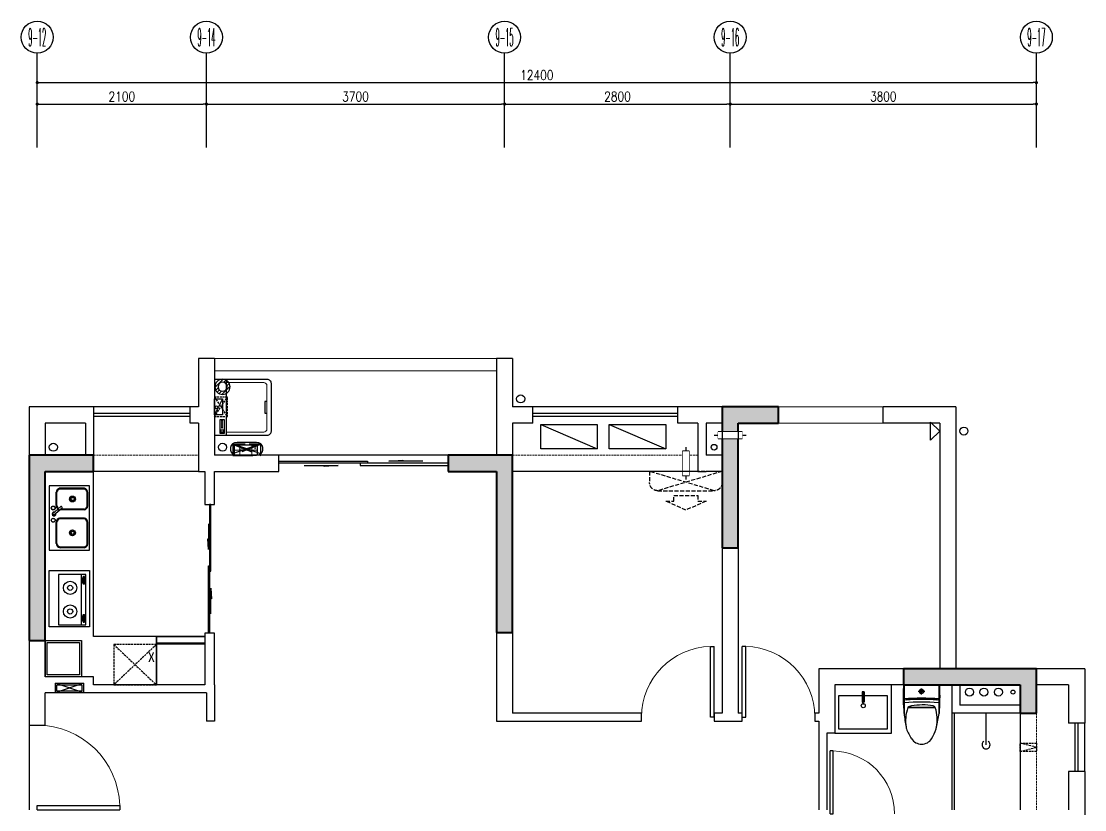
# Model space of a CAD drawing. Header units: inches. Extents: x -2597087 to 134135, y -662679 to 20000.
# Drawn here: x -84119 to -70921, y -13277 to -3490 of the extents above; entities that cross this region are included whole.
import ezdxf
from ezdxf.enums import TextEntityAlignment as Align

# ---------------------------------------------------------------- set-up
doc = ezdxf.new("R2010")
doc.units = ezdxf.units.IN
doc.header["$LTSCALE"] = 100
doc.header["$MEASUREMENT"] = 0
doc.linetypes.add('__DASH', pattern=[0.35, 0.25, -0.1])
doc.linetypes.add('DASH', pattern=[0.35, 0.25, -0.1])
doc.layers.get('0').update_dxf_attribs({"linetype": 'CONTINUOUS'})
doc.layers.get('Defpoints').update_dxf_attribs({"linetype": 'CONTINUOUS'})
for name, color, linetype in [('AIR', 252, 'DASH'), ('AXIS', 3, 'CONTINUOUS'), ('EQUIP-动力', 3, 'CONTINUOUS'), ('EQUIP_地漏', 7, 'CONTINUOUS'), ('LVTRY', 153, 'CONTINUOUS'), ('PUB_HATCH', 8, 'CONTINUOUS'), ('P平-FURN3', 251, 'CONTINUOUS'), ('VPIPE-凝结', 99, 'DASH'), ('VPIPE-压力雨', 201, 'DASH'), ('VPIPE-废水', 91, 'DASH'), ('VPIPE-污水', 49, 'DASH'), ('VPIPE-通气', 119, 'DASH'), ('WALL', 7, 'CONTINUOUS'), ('WINDOW', 4, 'CONTINUOUS'), ('家具', 1, 'DASH'), ('水反提条件', 20, 'CONTINUOUS'), ('电箱', 143, 'CONTINUOUS'), ('空调', 8, 'CONTINUOUS')]:
    doc.layers.add(name, color=color, linetype=linetype)
for name, color, linetype, lineweight in [('AXIS_TEXT', 7, 'CONTINUOUS', 0), ('BALCONY', 3, 'CONTINUOUS', 0), ('COLUMN', 30, 'CONTINUOUS', 40), ('SEE', 51, 'CONTINUOUS', 0), ('SHUI', 7, 'CONTINUOUS', 25), ('STAIR', 2, 'CONTINUOUS', 0)]:
    doc.layers.add(name, color=color, linetype=linetype, lineweight=lineweight)
doc.styles.add('_HZTXT', font='', dxfattribs={"width": 0.8})
doc.styles.add('_TCH_AXIS', font='COMPLEX', dxfattribs={"bigfont": 'GBCBIG'})
doc.styles.add('COMPLEX', font='COMPLEX')
doc.styles.get("Standard").update_dxf_attribs({"font": 'txt.shx', "width": 0.8, "bigfont": 'GBCBIG.shx'})
doc.styles.add('STYLE1', font='stylu.ttf')
doc.styles.get('_HZTXT').set_extended_font_data('SimSun')
doc.dimstyles.new('50', dxfattribs={"dimscale": 50, "dimtxt": 2.4, "dimasz": 0.8, "dimexe": 1.25, "dimexo": 0.6, "dimgap": 0.65, "dimtad": 1, "dimdec": 0, "dimdsep": 46, "dimtxsty": 'Standard', "dimblk1": 'DOT', "dimblk2": 'DOT', "dimsah": 1, "dimcen": 2.5, "dimclrd": 3, "dimclre": 3, "dimclrt": 3, "dimadec": 0, "dimazin": 0, "dimtfac": 1, "dimtdec": 0, "dimtix": 1, "dimtmove": 2, "dimatfit": 0, "dimldrblk": 'DOT', "dimfxl": 5, "dimfxlon": 1, "dimarcsym": 0})

# ---------------------------------------------------------------- blocks, each defined once
blk = doc.blocks.new('_Dot')
at = {"color": 0, "linetype": 'ByBlock', "lineweight": -2}
blk.add_line((-0.5, 0), (-1, 0), dxfattribs=at)
at = {"color": 0, "linetype": 'ByBlock', "const_width": 0.5}
blk.add_lwpolyline([(-0.25, 0, 1), (0.25, 0, 1)], format="xyb", close=True, dxfattribs=at)
blk = doc.blocks.new('*D395')
at = {"layer": 'AXIS', "color": 3, "lineweight": -2, "transparency": 16777216}
for p, q in [((-83921, -4502), (-83921, -4189)), ((-71521, -4502), (-71521, -4189)), ((-83881, -4252), (-71561, -4252))]:
    blk.add_line(p, q, dxfattribs=at)
at = {"layer": 'Defpoints', "color": 0, "transparency": 16777216}
for p in [(-71521, -4252), (-83921, -5057), (-71521, -5057)]:
    blk.add_point(p, dxfattribs=at)
at = {"layer": 'AXIS', "color": 3, "lineweight": -2, "transparency": 16777216, "xscale": 40, "yscale": 40, "zscale": 40, "rotation": 180}
blk.add_blockref('_Dot', (-83921, -4252), dxfattribs=at)
at = {"layer": 'AXIS', "color": 3, "lineweight": -2, "transparency": 16777216, "xscale": 40, "yscale": 40, "zscale": 40}
blk.add_blockref('_Dot', (-71521, -4252), dxfattribs=at)
at = {"layer": 'AXIS', "color": 3, "transparency": 16777216, "insert": (-77721, -4159), "char_height": 120, "attachment_point": 5}
blk.add_mtext('12400', dxfattribs=at)
blk = doc.blocks.new('*D396')
at = {"layer": 'AXIS', "color": 3, "lineweight": -2, "transparency": 16777216}
for p, q in [((-83921, -4768), (-83921, -4455)), ((-81821, -4768), (-81821, -4455)), ((-83881, -4518), (-81861, -4518))]:
    blk.add_line(p, q, dxfattribs=at)
at = {"layer": 'Defpoints', "color": 0, "transparency": 16777216}
for p in [(-81821, -4518), (-83921, -5057), (-81821, -5057)]:
    blk.add_point(p, dxfattribs=at)
at = {"layer": 'AXIS', "color": 3, "lineweight": -2, "transparency": 16777216, "xscale": 40, "yscale": 40, "zscale": 40, "rotation": 180}
blk.add_blockref('_Dot', (-83921, -4518), dxfattribs=at)
at = {"layer": 'AXIS', "color": 3, "lineweight": -2, "transparency": 16777216, "xscale": 40, "yscale": 40, "zscale": 40}
blk.add_blockref('_Dot', (-81821, -4518), dxfattribs=at)
at = {"layer": 'AXIS', "color": 3, "transparency": 16777216, "insert": (-82871, -4425), "char_height": 120, "attachment_point": 5}
blk.add_mtext('2100', dxfattribs=at)
blk = doc.blocks.new('*D397')
at = {"layer": 'AXIS', "color": 3, "lineweight": -2, "transparency": 16777216}
for p, q in [((-81821, -4768), (-81821, -4455)), ((-78121, -4768), (-78121, -4455)), ((-81781, -4518), (-78161, -4518))]:
    blk.add_line(p, q, dxfattribs=at)
at = {"layer": 'Defpoints', "color": 0, "transparency": 16777216}
for p in [(-78121, -4518), (-81821, -5057), (-78121, -5057)]:
    blk.add_point(p, dxfattribs=at)
at = {"layer": 'AXIS', "color": 3, "lineweight": -2, "transparency": 16777216, "xscale": 40, "yscale": 40, "zscale": 40, "rotation": 180}
blk.add_blockref('_Dot', (-81821, -4518), dxfattribs=at)
at = {"layer": 'AXIS', "color": 3, "lineweight": -2, "transparency": 16777216, "xscale": 40, "yscale": 40, "zscale": 40}
blk.add_blockref('_Dot', (-78121, -4518), dxfattribs=at)
at = {"layer": 'AXIS', "color": 3, "transparency": 16777216, "insert": (-79971, -4425), "char_height": 120, "attachment_point": 5}
blk.add_mtext('3700', dxfattribs=at)
blk = doc.blocks.new('*D398')
at = {"layer": 'AXIS', "color": 3, "lineweight": -2, "transparency": 16777216}
for p, q in [((-78121, -4768), (-78121, -4455)), ((-75321, -4768), (-75321, -4455)), ((-78081, -4518), (-75361, -4518))]:
    blk.add_line(p, q, dxfattribs=at)
at = {"layer": 'Defpoints', "color": 0, "transparency": 16777216}
for p in [(-75321, -4518), (-78121, -5057), (-75321, -5057)]:
    blk.add_point(p, dxfattribs=at)
at = {"layer": 'AXIS', "color": 3, "lineweight": -2, "transparency": 16777216, "xscale": 40, "yscale": 40, "zscale": 40, "rotation": 180}
blk.add_blockref('_Dot', (-78121, -4518), dxfattribs=at)
at = {"layer": 'AXIS', "color": 3, "lineweight": -2, "transparency": 16777216, "xscale": 40, "yscale": 40, "zscale": 40}
blk.add_blockref('_Dot', (-75321, -4518), dxfattribs=at)
at = {"layer": 'AXIS', "color": 3, "transparency": 16777216, "insert": (-76721, -4425), "char_height": 120, "attachment_point": 5}
blk.add_mtext('2800', dxfattribs=at)
blk = doc.blocks.new('*D399')
at = {"layer": 'AXIS', "color": 3, "lineweight": -2, "transparency": 16777216}
for p, q in [((-75321, -4768), (-75321, -4455)), ((-71521, -4768), (-71521, -4455)), ((-75281, -4518), (-71561, -4518))]:
    blk.add_line(p, q, dxfattribs=at)
at = {"layer": 'Defpoints', "color": 0, "transparency": 16777216}
for p in [(-71521, -4518), (-75321, -5057), (-71521, -5057)]:
    blk.add_point(p, dxfattribs=at)
at = {"layer": 'AXIS', "color": 3, "lineweight": -2, "transparency": 16777216, "xscale": 40, "yscale": 40, "zscale": 40, "rotation": 180}
blk.add_blockref('_Dot', (-75321, -4518), dxfattribs=at)
at = {"layer": 'AXIS', "color": 3, "lineweight": -2, "transparency": 16777216, "xscale": 40, "yscale": 40, "zscale": 40}
blk.add_blockref('_Dot', (-71521, -4518), dxfattribs=at)
at = {"layer": 'AXIS', "color": 3, "transparency": 16777216, "insert": (-73421, -4425), "char_height": 120, "attachment_point": 5}
blk.add_mtext('3800', dxfattribs=at)
blk = doc.blocks.new('cvbc')
at = {"layer": 'LVTRY', "linetype": 'Continuous'}
for p, q in [((-287692, -116229), (-287692, -115729)), ((-287692, -115729), (-286992, -115729)), ((-286992, -115729), (-286992, -116229)), ((-287018, -115774), (-287641, -115774)), ((-287641, -115774), (-287641, -116116)), ((-287018, -115830), (-287641, -115830)), ((-287616, -115806), (-287616, -115796)), ((-287534, -115781), (-287599, -115781)), ((-287599, -115781), (-287599, -115798)), ((-287599, -115798), (-287534, -115798)), ((-287534, -115798), (-287534, -115781)), ((-287524, -115807), (-287524, -115796)), ((-287143, -115806), (-287143, -115796)), ((-287126, -115781), (-287126, -115798)), ((-287061, -115781), (-287126, -115781)), ((-287126, -115798), (-287061, -115798)), ((-287061, -115798), (-287061, -115781)), ((-287051, -115807), (-287051, -115796)), ((-287018, -116116), (-287018, -115774)), ((-287641, -116116), (-287018, -116116)), ((-286992, -116229), (-287692, -116229))]:
    blk.add_line(p, q, dxfattribs=at)
for centre, major_axis, start_param, end_param in [((-287612, -115796), (0, 4.03), 0.556948, 1.5708), ((-287612, -115796), (0, 4.03), 1.570792, 2.584644), ((-287612, -115806), (0, 4.03), 1.570792, 2.584644), ((-287592, -115827), (0, 41.3), 0.252422, 0.556937), ((-287592, -115764), (0, 41.3), 2.584648, 2.889163), ((-287592, -115775), (0, 41.3), 2.584648, 2.889163), ((-287579, -115879), (0, 94.4), 0.217405, 0.252348), ((-287579, -115713), (0, 94.4), 2.889159, 3.035153), ((-287579, -115723), (0, 94.4), 2.889159, 3.035153), ((-287570, -115630), (0, 177), 3.035158, 3.141592), ((-287570, -115641), (0, 177), 3.035158, 3.141592), ((-287570, -115630), (0, 177), 3.141593, 3.248028), ((-287570, -115641), (0, 177), 3.141593, 3.248028), ((-287561, -115713), (0, 94.4), 3.248032, 3.394027), ((-287561, -115723), (0, 94.4), 3.248032, 3.394027), ((-287548, -115764), (0, 41.3), 3.394034, 3.698549), ((-287548, -115775), (0, 41.3), 3.394034, 3.698549), ((-287548, -115827), (0, 41.3), -0.556944, -0.330137), ((-287528, -115796), (0, 4.03), 4.712385, 5.726237), ((-287528, -115796), (0, 4.03), 3.698541, 4.712393), ((-287528, -115806), (0, 4.03), 3.698541, 4.712393), ((-287528, -115806), (0, 4.03), 4.712386, 5.025593), ((-287139, -115796), (0, 4.03), 0.556948, 1.5708), ((-287139, -115796), (0, 4.03), 1.570792, 2.584644), ((-287139, -115806), (0, 4.03), 1.570792, 2.584644), ((-287119, -115827), (0, 41.3), 0.252419, 0.556934), ((-287119, -115764), (0, 41.3), 2.584651, 2.889166), ((-287119, -115775), (0, 41.3), 2.584651, 2.889166), ((-287106, -115879), (0, 94.4), 0.217437, 0.25238), ((-287106, -115713), (0, 94.4), 2.889157, 3.035152), ((-287106, -115723), (0, 94.4), 2.889157, 3.035152), ((-287097, -115630), (0, 177), 3.035158, 3.141592), ((-287097, -115641), (0, 177), 3.035158, 3.141592), ((-287097, -115630), (0, 177), 3.141593, 3.248028), ((-287097, -115641), (0, 177), 3.141593, 3.248028), ((-287088, -115713), (0, 94.4), 3.248032, 3.394027), ((-287088, -115723), (0, 94.4), 3.248032, 3.394027), ((-287075, -115764), (0, 41.3), 3.394034, 3.698549), ((-287075, -115775), (0, 41.3), 3.394034, 3.698549), ((-287075, -115827), (0, 41.3), -0.556957, -0.33015), ((-287055, -115796), (0, 4.03), 4.712382, 5.726234), ((-287055, -115796), (0, 4.03), 3.698544, 4.712396), ((-287055, -115806), (0, 4.03), 3.698544, 4.712396), ((-287055, -115806), (0, 4.03), -1.570767, -1.25756), ((-287476, -115971), (0, 82.5), -1.570796, 4.712389), ((-287476, -115971), (0, 31.6), 4.712388, 10.995573), ((-287183, -115971), (0, 82.5), -1.570796, 4.712389), ((-287183, -115971), (0, 31.6), 4.712388282378403, 10.99557358955799)]:
    blk.add_ellipse(centre, major_axis=major_axis, ratio=0.999998, start_param=start_param, end_param=end_param, dxfattribs=at)
at = {"layer": 'LVTRY', "linetype": 'Continuous', "width": 0.799999, "flags": 9}
for tag in ['XSIZE', 'YSIZE']:
    blk.add_attdef(tag, (-287342, -116229), '', height=0.5, rotation=180, dxfattribs=at)
blk = doc.blocks.new('$迪奥三期平面$00000597')
for p, q in [((400, 0), (-400, 0)), ((-400, 0), (-400, -500)), ((400, -500), (400, 0)), ((-314, -84), (-49, -84)), ((-314, -94), (-49, -94)), ((-9, -435), (-9, -128)), ((1, -435), (1, -128)), ((31, -54), (49, -36)), ((125, -159), (31, -54)), ((35, -57), (53, -40)), ((144, -142), (49, -36)), ((91, -121), (109, -104)), ((94, -125), (112, -107)), ((98, -128), (116, -111)), ((157, -84), (322, -84)), ((157, -94), (321, -94)), ((361, -435), (361, -128)), ((371, -435), (371, -128)), ((-369, -436), (-369, -136)), ((-359, -436), (-359, -136)), ((101, -436), (101, -136)), ((111, -436), (111, -144)), ((-400, -500), (400, -500)), ((-323, -469), (-52, -469)), ((-323, -479), (-52, -479)), ((148, -469), (318, -469)), ((148, -479), (319, -479))]:
    blk.add_line(p, q)
for centre, radius in [((-26, -49), 24.8), ((-26, -49), 22.5), ((125, -49), 24.8), ((125, -49), 22.5), ((-183, -287), 36.9), ((-183, -287), 24.4), ((237, -287), 36.9), ((237, -287), 24.4), ((-183, -289), 19.4), ((237, -289), 19.4)]:
    blk.add_circle(centre, radius)
for centre, radius, start, end in [((-308, -146), 62.6, 95.3831, 169.9251), ((-308, -146), 52.6, 95.873, 169.9251), ((-59, -146), 52.6, 16.5933, 80.1487), ((-59, -146), 62.6, 16.5933, 80.1487), ((51, -58), 23.6, 344.8446, 280.8716), ((51, -58), 21.6, 348.3926, 277.6603), ((163, -146), 62.6, 95.3831, 142.3265), ((163, -146), 52.6, 95.3831, 144.3929), ((311, -146), 52.6, 16.5933, 80.1487), ((311, -146), 62.6, 16.5933, 80.1487), ((163, -146), 62.6, 167.4357, 169.9251), ((130, -147), 13.8, 248.1645, 17.83), ((-308, -416), 64.7, 197.7718, 256.5704), ((-308, -416), 54.7, 197.7718, 256.5704), ((-59, -417), 52.6, 277.1723, 343.407), ((-59, -417), 62.6, 277.1723, 343.407), ((163, -416), 64.7, 197.7718, 256.5704), ((155, -425), 45, 194.5049, 261.08), ((311, -417), 52.6, 277.1723, 343.407), ((311, -417), 62.6, 277.1723, 343.407)]:
    blk.add_arc(centre, radius, start, end)
blk = doc.blocks.new('penglin2')
at = {"layer": 'LVTRY'}
blk.add_lwpolyline([(4346256, -2976144), (4346651, -2976144)], dxfattribs=at)
blk.add_arc((4346256, -2976144), 50, 30.9763, 328.91, dxfattribs=at)
blk = doc.blocks.new('$plan$00001623')
at = {"layer": 'LVTRY', "linetype": 'Continuous'}
blk.add_line((-341, -145), (342, -145), dxfattribs=at)
at = {"layer": 'LVTRY'}
blk.add_lwpolyline([(295, -706), (-295, -706, -0.414214), (-345, -656), (-345, 0), (345, 0), (345, -656, -0.414214)], format="xyb", close=True, dxfattribs=at)
for points in [[(323, -72), (152, -72), (152, -120), (323, -120)], [(163, -86), (177, -86), (177, -99), (163, -99)], [(189, -86), (202, -86), (202, -99), (189, -99)], [(213, -86), (227, -86), (227, -99), (213, -99)], [(239, -86), (253, -86), (253, -99), (239, -99)], [(281, -110), (309, -110), (309, -80), (281, -80)]]:
    blk.add_lwpolyline(points, close=True, dxfattribs=at)
at = {"layer": 'LVTRY', "lineweight": 13}
blk.add_lwpolyline([(307, -145), (307, -611, -0.414214), (267, -651), (-267, -651, -0.414214), (-307, -611), (-307, -145)], format="xyb", dxfattribs=at)
at = {"layer": 'LVTRY'}
blk.add_lwpolyline([(-71, -651), (-71, -623), (0, -623), (71, -623), (71, -651)], dxfattribs=at)
blk.add_circle((0, -25), 16, dxfattribs=at)
blk = doc.blocks.new('A$C4A025254')
at = {"linetype": 'ByBlock'}
for p, q in [((23, 23), (377, 177)), ((23, 177), (377, 23)), ((320, 200), (80, 200)), ((0, 120), (0, 80)), ((80, 0), (320, 0)), ((400, 80), (400, 120))]:
    blk.add_line(p, q, dxfattribs=at)
for centre, start, end in [((80, 120), 90, 180), ((320, 120), 360, 90), ((80, 80), 180, 270), ((320, 80), 270, 360)]:
    blk.add_arc(centre, 80, start, end, dxfattribs=at)
blk = doc.blocks.new('KL-TY')
at = {"layer": '空调', "ltscale": 100}
blk.add_lwpolyline([(50, 25), (130, 25), (130, -275), (50, -275)], close=True, dxfattribs=at)
blk.add_lwpolyline([(90, 75), (90, -275), (90, -325)], dxfattribs=at)
at = {"ltscale": 100}
blk.add_wipeout([(50, 25), (130, 25), (130, -275), (50, -275)], dxfattribs=at).dxf.layer = '空调'
blk = doc.blocks.new('k1')
at = {"ltscale": 500}
blk.add_line((700, 300), (0, 0), dxfattribs=at)
blk.add_lwpolyline([(0, 0), (700, 0), (700, 300), (0, 300)], close=True, dxfattribs=at)
blk = doc.blocks.new('TOI')
at = {"layer": 'LVTRY', "color": 1}
for p, q in [((-423174, 342081), (-423315, 342081)), ((-423315, 342081), (-423174, 342081)), ((-423240, 342033), (-423240, 341694)), ((-423240, 341694), (-423240, 342033)), ((-423174, 342081), (-423133, 342081)), ((-422966, 342081), (-423170, 342081)), ((-423133, 342081), (-422966, 342081)), ((-422960, 342066), (-422960, 341661)), ((-423078, 341864), (-423006, 341864)), ((-423042, 341905), (-423042, 341823)), ((-423315, 341646), (-423174, 341646)), ((-423174, 341646), (-423315, 341646)), ((-423133, 341646), (-423174, 341646)), ((-423170, 341646), (-422966, 341646)), ((-422966, 341646), (-423133, 341646))]:
    blk.add_line(p, q, dxfattribs=at)
at = {"layer": 'LVTRY', "color": 1, "extrusion": (0, 0, -1)}
for centre, major_axis, start_param, end_param in [((-423105, 339562), (0, 2531), -0.09469, 0.056444), ((-423573, 341863), (0, 140), -1.562946, -0.482468), ((-423364, 341437), (0, 629), -0.504589, -0.26028), ((-423105, 339555), (0, 2531), -0.181453, -0.172536), ((-423022, 339545), (0, 2559), -0.20797, -0.130546), ((-423390, 341459), (0, 599), -0.184197, 0.282941), ((-423390, 341459), (0, 599), -0.184197, 0.282941), ((-423252, 341999), (0, 36.9), 0.275362, 1.351508), ((-423252, 341999), (0, 36.9), 0.275362, 0.385391), ((-423252, 341999), (0, 36.9), 0.385391, 1.351508), ((-423871, 341875), (0, 753), 1.394048, 1.753691), ((-423871, 341875), (0, 753), 1.394048, 1.753691), ((-423172, 342071), (0, 11), -1.407725, -0.183123), ((-423172, 342071), (0, 11), -1.407725, -0.183123), ((-425448, 341864), (0, 2588), 1.490081, 1.651512), ((-425448, 341864), (0, 2588), 1.490081, 1.651512), ((-423172, 342071), (0, 11), -0.183123, 0.183123), ((-423123, 342058), (0, 25.8), 4.589978, 5.854517), ((-423123, 342058), (0, 25.8), 4.677005, 5.854517), ((-425487, 341864), (0, 2672), 1.498402, 1.64319), ((-425493, 341864), (0, 2678), 1.499405, 1.642187), ((-425440, 341864), (0, 2635), 1.488095, 1.653498), ((-425440, 341864), (0, 2635), 1.488095, 1.653498), ((-422980, 342066), (0, 22.8), 0.056444, 0.826455), ((-422980, 342066), (0, 22.8), 0.826455, 1.570796), ((-423573, 341865), (0, 140), 3.624061, 4.704539), ((-423042, 341864), (0, 28.5), -1.570796, 1.570796), ((-423042, 341864), (0, 28.5), 1.570796, 4.712389), ((-423042, 341864), (0, 11.4), -1.570796, 1.570796), ((-423042, 341864), (0, 11.4), 1.570796, 4.712389), ((-423334, 342298), (0, 652), 3.446424, 3.686362), ((-423275, 341743), (0, 62), 1.658732, 2.509465), ((-423251, 341726), (0, 34.2), 2.769877, 2.887932), ((-423280, 341744), (0, 67.3), 1.660844, 2.394151), ((-423105, 344166), (0, 2531), 3.314129, 3.323046), ((-423403, 342266), (0, 601), 2.833407, 3.299808), ((-423403, 342266), (0, 601), 2.833407, 3.299808), ((-423105, 344166), (0, 2531), 3.236283, 3.314129), ((-423105, 344166), (0, 2531), 3.085149, 3.236283), ((-423172, 341657), (0, 11), 3.324716, 4.549318), ((-423172, 341657), (0, 11), 3.324716, 4.549318), ((-423172, 341657), (0, 11), 2.95847, 3.324716), ((-423123, 341670), (0, 25.8), 3.570261, 4.8348), ((-423123, 341670), (0, 25.8), 3.570261, 4.747773), ((-422980, 341661), (0, 22.8), 2.315138, 3.085149), ((-422980, 341661), (0, 22.8), 1.570796, 2.315138)]:
    blk.add_ellipse(centre, major_axis=major_axis, ratio=0.878322, start_param=start_param, end_param=end_param, dxfattribs=at)
at = {"layer": 'LVTRY', "color": 1}
for major_axis in [(0, 28.5), (0, 11.4)]:
    blk.add_ellipse((-423042, 341864), major_axis=major_axis, ratio=0.878322, start_param=-1.570796, end_param=4.712389, dxfattribs=at)
blk = doc.blocks.new('A$C06AA1B12')
at = {"layer": 'LVTRY', "linetype": 'Continuous'}
for p, q in [((42, 14), (-80, 14)), ((0, -14), (0, 14)), ((5, -14), (5, 14)), ((15, -14), (15, 14)), ((18, -14), (18, 14)), ((24, -14), (24, 14)), ((26, -14), (26, 14)), ((31, -14), (31, 14)), ((35, -14), (35, 14)), ((37, -14), (37, 14)), ((42, -14), (42, 14)), ((42, -14), (-80, -14))]:
    blk.add_line(p, q, dxfattribs=at)
for points in [[(0, 300), (0, -300), (-420, -300), (-420, 300)], [(0, 6), (-74, 6), (-74, -6), (0, -6)]]:
    blk.add_lwpolyline(points, close=True, dxfattribs=at)
blk.add_circle((-129, -2), 25, dxfattribs=at)
blk.add_arc((-80, 0), 13.5, 90, 270, dxfattribs=at)
blk = doc.blocks.new('A$C707D7B48')
at = {"layer": '电箱'}
for p, q in [((0, 0), (350, 120)), ((0, 120), (350, 0))]:
    blk.add_line(p, q, dxfattribs=at)
for points in [[(0, 0), (350, 0), (350, 120), (0, 120)], [(0, 0), (350, 0), (350, 120), (0, 120)], [(20, 20), (330, 20), (330, 100), (20, 100)]]:
    blk.add_lwpolyline(points, close=True, dxfattribs=at)
blk = doc.blocks.new('$plan$00000400')
for p, q in [((-517, 0), (83, 0)), ((-517, -600), (-517, 0)), ((83, 0), (83, -600)), ((83, -600), (83, 0)), ((83, -510), (-517, -510)), ((83, -600), (-517, -600))]:
    blk.add_line(p, q)
at = {"lineweight": 13}
blk.add_line((83, -520), (-517, -520), dxfattribs=at)
blk = doc.blocks.new('煤气表')
at = {"layer": 'LVTRY'}
blk.add_line((0, 0), (200, 100), dxfattribs=at)
blk.add_lwpolyline([(200, 0), (200, 100), (0, 100), (0, 0)], close=True, dxfattribs=at)
blk = doc.blocks.new('A$C65142D5C')
at = {"layer": '空调', "linetype": 'DASH', "ltscale": 2}
for p, q in [((240, 100), (0, 900)), ((0, 0), (240, 800))]:
    blk.add_line(p, q, dxfattribs=at)
blk.add_lwpolyline([(0, 0), (0, 900), (140, 900, -0.414214), (240, 800), (240, 100, -0.414214), (140, 0)], format="xyb", close=True, dxfattribs=at)
blk.add_lwpolyline([(370, 700), (370, 600), (300, 600), (300, 300), (370, 300), (370, 200), (480, 450)], close=True, dxfattribs=at)
blk = doc.blocks.new('QE1223A')
at = {"layer": 'AIR'}
blk.add_lwpolyline([(4254754, 2525325), (4254654, 2525325), (4254654, 2525125), (4254754, 2525125)], close=True, dxfattribs=at)
blk.add_lwpolyline([(4254654, 2525125), (4254704, 2525325), (4254754, 2525125)], dxfattribs=at)
blk = doc.blocks.new('$DorLib2D$00000131')
at = {"color": 0, "linetype": 'Continuous'}
for p, q in [((0.15, 0.125), (0.2319, 0.1973)), ((0.2319, 0.1973), (0.2319, 0.125)), ((-0.5, 0.125), (-0.5, 0)), ((0.0192, 0.125), (-0.5, 0.125)), ((0.0192, 0), (0.0192, 0.125)), ((0.35, 0.125), (0.15, 0.125)), ((-0.5, 0), (0.0192, 0)), ((-0.024, 0), (0.5, 0)), ((-0.024, -0.125), (-0.024, 0)), ((0.5, 0), (0.5, -0.125)), ((-0.35, -0.125), (-0.15, -0.125)), ((-0.2319, -0.1973), (-0.2319, -0.125)), ((-0.15, -0.125), (-0.2319, -0.1973)), ((0.5, -0.125), (-0.024, -0.125))]:
    blk.add_line(p, q, dxfattribs=at)
blk = doc.blocks.new('$DorLib2D$00000001')
for p, q in [((0.45, 0.975), (0.5, 0.975)), ((0.45, 0), (0.45, 0.975)), ((0.5, 0), (0.5, 0.975)), ((0.5, 0), (0.45, 0))]:
    blk.add_line(p, q)
at = {"lineweight": 13}
blk.add_arc((0.475, 0), 0.975, 91.4693, 180, dxfattribs=at)
blk = doc.blocks.new('消毒碗柜')
at = {"layer": 'LVTRY', "linetype": 'DASH'}
for p, q in [((571290, 28181), (571790, 27681)), ((571790, 28181), (571290, 27681))]:
    blk.add_line(p, q, dxfattribs=at)
blk.add_lwpolyline([(571790, 28181), (571290, 28181), (571290, 27681), (571790, 27681)], close=True, dxfattribs=at)
at = {"layer": 'LVTRY', "linetype": 'DASH', "style": '_HZTXT', "text_generation_flag": 4}
blk.add_text('X', height=120, rotation=180, dxfattribs=at).set_placement((571771, 27966, 0))
blk = doc.blocks.new('A$C576E1D27')
at = {"layer": 'SHUI'}
blk.add_lwpolyline([(0, 0), (112, 112), (112, -112), (0, 0)], dxfattribs=at)
blk = doc.blocks.new('A$C30D91081')
at = {"layer": '水反提条件', "rotation": 270}
blk.add_blockref('A$C576E1D27', (0, 0), dxfattribs=at)
blk = doc.blocks.new('$TwtSys$00000543')
for p, q in [((-94, -9), (9, 94)), ((-9, -94), (94, 9)), ((12, 55), (42, 84)), ((40, 40), (66, 66)), ((55, 12), (84, 42)), ((-84, -42), (-55, -12)), ((-66, -66), (-40, -40)), ((-42, -84), (-12, -55))]:
    blk.add_line(p, q)
for radius in [94, 56.4]:
    blk.add_circle((0, 0), radius)
blk = doc.blocks.new('_AXISO')
blk.add_circle((0, 0), 0.5)
at = {"layer": 'AXIS_TEXT', "style": 'COMPLEX', "width": 1.041667}
blk.add_attdef('A', text='', height=0.56, dxfattribs=at).set_placement((-0.25, -0.28), (0.25, -0.28), align=Align.FIT)
blk = doc.blocks.new('erwewe')
at = {"layer": 'EQUIP-动力', "color": 4, "linetype": 'ByBlock', "const_width": 12}
for points in [[(8163, 23487), (8163, 23480), (8163, 23357)], [(8098, 23422), (8105, 23422), (8228, 23422)]]:
    blk.add_lwpolyline(points, dxfattribs=at)
blk = doc.blocks.new('rdukk')
at = {"layer": 'EQUIP-动力', "color": 8, "linetype": 'DASH', "ltscale": 0.3}
blk.add_lwpolyline([(1730351, -161444), (1730481, -161444), (1730481, -161724), (1730351, -161724)], close=True, dxfattribs=at)
at = {"layer": 'EQUIP-动力', "color": 4, "linetype": 'ByBlock', "rotation": 270}
for p in [(1706994, -153345), (1706994, -153495)]:
    blk.add_blockref('erwewe', p, dxfattribs=at)
blk = doc.blocks.new('FDGDFG34DFG')
at = {"layer": 'EQUIP-动力', "color": 8, "linetype": '__DASH', "ltscale": 5}
for p, q in [((-2004, -7327), (-2124, -7327)), ((-1984, -7657), (-1984, -7347))]:
    blk.add_line(p, q, dxfattribs=at)
at = {"layer": 'EQUIP-动力', "color": 8, "linetype": '__DASH', "ltscale": 10}
for p, q in [((-2124, -7327), (-2124, -7677)), ((-1989, -7672), (-2124, -7327)), ((-1989, -7333), (-2124, -7677)), ((-2124, -7677), (-2004, -7677))]:
    blk.add_line(p, q, dxfattribs=at)
for centre, radius, start, end in [((-2004, -7347), 20, 0, 90), ((-1986, -7455), 8.91, 265.1857, 270), ((-2028, -7600), 10, 180, 270), ((-1998, -7570), 10, 180, 270), ((-2004, -7657), 20, 270, 0)]:
    blk.add_arc(centre, radius, start, end, dxfattribs=at)
at = {"layer": 'EQUIP-动力', "color": 6}
blk.add_blockref('rdukk', (-1732474, 154094), dxfattribs=at)
at = {"layer": 'EQUIP-动力', "color": 8, "linetype": '__DASH', "ltscale": 10, "style": 'STYLE1'}
blk.add_text('热水器', height=36.3, rotation=270, dxfattribs=at).set_placement((-2068, -7401))
blk = doc.blocks.new('123541256341265131dfasd123r2341231')
at = {"layer": '家具'}
blk.add_lwpolyline([(1532461, -147962), (1532701, -147962), (1532701, -147802), (1532461, -147802)], close=True, dxfattribs=at)
for points in [[(1532701, -147802), (1532461, -147962)], [(1532461, -147802), (1532701, -147962)]]:
    blk.add_lwpolyline(points, dxfattribs=at)

msp = doc.modelspace()

# ---------------------------------------------------------------- hatches: boundary and pattern name
at = {"layer": 'PUB_HATCH'}
for points in [[(-75421.342, -10027.452), (-75221.342, -10027.452), (-75221.342, -8477.452), (-74721.342, -8477.452), (-74721.342, -8277.452), (-75421.342, -8277.452)], [(-83221.342, -8877.452), (-84021.342, -8877.452), (-84021.342, -11177.452), (-83821.342, -11177.452), (-83821.342, -9077.452), (-83221.342, -9077.452)], [(-78021.342, -11077.452), (-78021.342, -8877.452), (-78821.342, -8877.452), (-78821.342, -9077.452), (-78221.342, -9077.452), (-78221.342, -11077.452)], [(-73171.342, -11527.452), (-73171.342, -11727.452), (-71721.342, -11727.452), (-71721.342, -12077.452), (-71521.342, -12077.452), (-71521.342, -11527.452)]]:
    msp.add_hatch(color=256, dxfattribs=at).paths.add_polyline_path(points)

# ---------------------------------------------------------------- linework, layer by layer
at = {"layer": 'AXIS'}
for p, q in [((-83921.342, -5056.648), (-83921.342, -3886.02)), ((-81821.342, -5056.648), (-81821.342, -3886.02)), ((-78121.342, -5056.648), (-78121.342, -3886.02)), ((-75321.342, -5056.648), (-75321.342, -3886.02)), ((-71521.342, -5056.648), (-71521.342, -3886.02))]:
    msp.add_line(p, q, dxfattribs=at)
at = {"layer": 'BALCONY'}
for points in [[(-78221.342, -7677.452), (-81721.342, -7677.452)], [(-78221.342, -7827.452), (-81721.342, -7827.452)], [(-73421.342, -8277.452), (-74721.342, -8277.452)], [(-73421.342, -8477.452), (-74721.342, -8477.452)]]:
    msp.add_lwpolyline(points, dxfattribs=at)
at = {"layer": 'COLUMN'}
for p, q in [((-74721.342, -8277.452), (-75421.342, -8277.452)), ((-75421.342, -8277.452), (-75421.342, -10027.452)), ((-74721.342, -8477.452), (-74721.342, -8277.452)), ((-75221.342, -10027.452), (-75221.342, -8477.452)), ((-75221.342, -8477.452), (-74721.342, -8477.452)), ((-83221.342, -8877.452), (-84021.342, -8877.452)), ((-84021.342, -8877.452), (-84021.342, -11177.452)), ((-83221.342, -9077.452), (-83221.342, -8877.452)), ((-78021.342, -8877.452), (-78821.342, -8877.452)), ((-78821.342, -8877.452), (-78821.342, -9077.452)), ((-78021.342, -11077.452), (-78021.342, -8877.452)), ((-83821.342, -11177.452), (-83821.342, -9077.452)), ((-83821.342, -9077.452), (-83221.342, -9077.452)), ((-78821.342, -9077.452), (-78221.342, -9077.452)), ((-78221.342, -9077.452), (-78221.342, -11077.452)), ((-75421.342, -10027.452), (-75221.342, -10027.452)), ((-78221.342, -11077.452), (-78021.342, -11077.452)), ((-84021.342, -11177.452), (-83821.342, -11177.452)), ((-73171.342, -11527.452), (-73171.342, -11727.452)), ((-71521.342, -11527.452), (-73171.342, -11527.452)), ((-71521.342, -12077.452), (-71521.342, -11527.452)), ((-73171.342, -11727.452), (-71721.342, -11727.452)), ((-71721.342, -11727.452), (-71721.342, -12077.452)), ((-71721.342, -12077.452), (-71521.342, -12077.452))]:
    msp.add_line(p, q, dxfattribs=at)
at = {"layer": 'LVTRY'}
for points in [[(-81841.342, -11127.452), (-81841.342, -11127.452), (-83221.342, -11127.452), (-83221.342, -9077.452)], [(-72571.342, -12077.452), (-72571.342, -13277.452)], [(-72541.342, -12077.452), (-72541.342, -13277.452)]]:
    msp.add_lwpolyline(points, dxfattribs=at)
for points in [[(-83821.342, -11177.452), (-83371.342, -11177.452), (-83371.342, -11627.452), (-83821.342, -11627.452)], [(-83796.342, -11202.452), (-83396.342, -11202.452), (-83396.342, -11602.452), (-83796.342, -11602.452)]]:
    msp.add_lwpolyline(points, close=True, dxfattribs=at)
at = {"layer": 'LVTRY', "linetype": 'Continuous'}
msp.add_lwpolyline([(-73371.342, -12327.452), (-73321.342, -12327.452), (-73321.342, -11727.452), (-74021.342, -11727.452), (-74021.342, -12327.452), (-73371.342, -12327.452)], dxfattribs=at)
at = {"layer": 'SEE', "linetype": 'DASH'}
for points in [[(-83221.342, -8877.452), (-81921.342, -8877.452)], [(-75721.342, -8877.452), (-78021.342, -8877.452)], [(-71521.342, -12077.452), (-71521.342, -13277.452)]]:
    msp.add_lwpolyline(points, dxfattribs=at)
at = {"layer": 'VPIPE-凝结', "linetype": 'Continuous'}
msp.add_circle((-75521.342, -8777.452), 35, dxfattribs=at)
at = {"layer": 'VPIPE-压力雨', "linetype": 'Continuous'}
msp.add_circle((-77921.323, -8177.452), 50, dxfattribs=at)
at = {"layer": 'VPIPE-废水', "linetype": 'Continuous'}
for centre, radius in [((-72421.342, -8577.452), 50), ((-83721.343, -8777.452), 50), ((-81621.342, -8777.452), 50), ((-71992.245, -11817.446), 50), ((-71812.245, -11817.446), 25)]:
    msp.add_circle(centre, radius, dxfattribs=at)
at = {"layer": 'VPIPE-污水', "linetype": 'Continuous'}
msp.add_circle((-72351.341, -11817.451), 50, dxfattribs=at)
at = {"layer": 'VPIPE-通气', "linetype": 'Continuous'}
msp.add_circle((-72172.245, -11817.448), 50, dxfattribs=at)
at = {"layer": 'WALL'}
for p, q in [((-81921.342, -7677.452), (-81921.342, -8277.452)), ((-81721.342, -7677.452), (-81921.342, -7677.452)), ((-81721.342, -7677.452), (-81721.342, -8377.452)), ((-78221.342, -7677.452), (-78221.342, -8377.452)), ((-78021.342, -7677.452), (-78221.342, -7677.452)), ((-78021.342, -7677.452), (-78021.342, -8277.452)), ((-84021.342, -8277.452), (-84021.342, -8977.452)), ((-83221.342, -8277.452), (-84021.342, -8277.452)), ((-83221.342, -8277.452), (-83221.342, -8877.452)), ((-81921.342, -8277.452), (-82021.342, -8277.452)), ((-82021.342, -8477.452), (-82021.342, -8277.452)), ((-77771.342, -8277.452), (-78021.342, -8277.452)), ((-77771.342, -8477.452), (-77771.342, -8277.452)), ((-75621.342, -8277.452), (-75971.342, -8277.452)), ((-75971.342, -8477.452), (-75971.342, -8277.452)), ((-75321.342, -8277.452), (-75621.342, -8277.452)), ((-74721.342, -8277.452), (-75321.342, -8277.452)), ((-74721.342, -8477.452), (-74721.342, -8277.452)), ((-72521.342, -8277.452), (-73421.342, -8277.452)), ((-73421.342, -8477.452), (-73421.342, -8277.452)), ((-72521.342, -8277.452), (-72521.342, -11527.452)), ((-81721.342, -8377.452), (-81721.342, -8877.452)), ((-78221.342, -8377.452), (-78221.342, -8877.452)), ((-83821.342, -8477.452), (-83821.342, -8877.452)), ((-83321.342, -8477.452), (-83821.342, -8477.452)), ((-83321.342, -8477.452), (-83321.342, -8877.452)), ((-81921.342, -8477.452), (-82021.342, -8477.452)), ((-81921.342, -8477.452), (-81921.342, -8877.452)), ((-78021.342, -8477.452), (-78021.342, -8877.452)), ((-77771.342, -8477.452), (-78021.342, -8477.452)), ((-75721.342, -8477.452), (-75971.342, -8477.452)), ((-75721.342, -8477.452), (-75721.342, -8877.452)), ((-75621.342, -8477.452), (-75621.342, -8877.452)), ((-75421.342, -8477.452), (-75621.342, -8477.452)), ((-74721.342, -8477.452), (-75221.342, -8477.452)), ((-72721.342, -8477.452), (-73421.342, -8477.452)), ((-72721.342, -8477.452), (-72721.342, -11527.452)), ((-83321.342, -8877.452), (-83821.342, -8877.452)), ((-83221.342, -8877.452), (-83221.342, -9077.452)), ((-81921.342, -8877.452), (-81921.342, -9077.452)), ((-80921.342, -8877.452), (-81721.342, -8877.452)), ((-80921.342, -9077.452), (-80921.342, -8877.452)), ((-78221.342, -8877.452), (-78821.342, -8877.452)), ((-78821.342, -8877.452), (-78821.342, -9077.452)), ((-78021.342, -8877.452), (-78021.342, -9077.452)), ((-75721.342, -8877.452), (-75721.342, -9077.452)), ((-75421.342, -8877.452), (-75621.342, -8877.452)), ((-84021.342, -8977.452), (-84021.342, -11727.452)), ((-83821.342, -9077.452), (-83821.342, -11627.452)), ((-83221.342, -9077.452), (-83821.342, -9077.452)), ((-81921.342, -9077.452), (-81841.342, -9077.452)), ((-81841.342, -9077.452), (-81841.342, -9487.452)), ((-81721.342, -9077.452), (-80921.342, -9077.452)), ((-81721.342, -9487.452), (-81721.342, -9077.452)), ((-78821.342, -9077.452), (-78221.342, -9077.452)), ((-78221.342, -9077.452), (-78221.342, -12177.452)), ((-78021.342, -9077.452), (-78021.342, -12077.452)), ((-75721.342, -9077.452), (-75621.342, -9077.452)), ((-75421.342, -9077.452), (-75621.342, -9077.452)), ((-75421.342, -9077.452), (-75421.342, -12077.452)), ((-75221.342, -8977.452), (-75221.342, -12077.452)), ((-81841.342, -9487.452), (-81721.342, -9487.452)), ((-81721.342, -11087.452), (-81841.342, -11087.452)), ((-81841.342, -11087.452), (-81841.342, -11727.452)), ((-81721.342, -11727.452), (-81721.342, -11087.452)), ((-74221.342, -11527.452), (-74221.342, -12077.452)), ((-72721.342, -11527.452), (-74221.342, -11527.452)), ((-71621.342, -11527.452), (-72571.342, -11527.452)), ((-72571.342, -11527.452), (-72521.342, -11527.452)), ((-70921.342, -11527.452), (-71621.342, -11527.452)), ((-70921.342, -11527.452), (-70921.342, -12202.452)), ((-84021.342, -11727.452), (-84021.342, -12227.452)), ((-83221.342, -11627.452), (-83821.342, -11627.452)), ((-83221.342, -11727.452), (-83221.342, -11627.452)), ((-81841.342, -11727.452), (-83221.342, -11727.452)), ((-81721.342, -11727.452), (-81721.342, -12177.452)), ((-74021.342, -11727.452), (-74021.342, -12077.452)), ((-72621.342, -11727.452), (-74021.342, -11727.452)), ((-72571.342, -11727.452), (-72621.342, -11727.452)), ((-72571.342, -11727.452), (-72571.342, -12077.452)), ((-71721.342, -11727.452), (-72471.342, -11727.452)), ((-72471.342, -11727.452), (-72471.342, -11977.452)), ((-71721.342, -11727.452), (-71721.342, -11977.452)), ((-71121.342, -11727.452), (-71521.342, -11727.452)), ((-71521.342, -11727.452), (-71521.342, -11977.452)), ((-71121.342, -11727.452), (-71121.342, -12202.452)), ((-83821.342, -12227.452), (-83821.342, -11827.452)), ((-83221.342, -11827.452), (-83821.342, -11827.452)), ((-81821.342, -11827.452), (-83221.342, -11827.452)), ((-81821.342, -11827.452), (-81821.342, -12177.452)), ((-71721.342, -11977.452), (-72471.342, -11977.452)), ((-71521.342, -12077.452), (-71521.342, -11977.452)), ((-76421.342, -12077.452), (-78021.342, -12077.452)), ((-76421.342, -12177.452), (-76421.342, -12077.452)), ((-75421.342, -12077.452), (-75521.342, -12077.452)), ((-75521.342, -12077.452), (-75521.342, -12177.452)), ((-75171.342, -12077.452), (-75221.342, -12077.452)), ((-75171.342, -12177.452), (-75171.342, -12077.452)), ((-74221.342, -12077.452), (-74271.342, -12077.452)), ((-74271.342, -12077.452), (-74271.342, -12177.452)), ((-74021.342, -12077.452), (-74021.342, -12327.452)), ((-71721.342, -12077.452), (-72571.342, -12077.452)), ((-71721.342, -12077.452), (-71521.342, -12077.452)), ((-84021.342, -12227.452), (-83821.342, -12227.452)), ((-81721.342, -12177.452), (-81821.342, -12177.452)), ((-78221.342, -12177.452), (-76421.342, -12177.452)), ((-75521.342, -12177.452), (-75321.342, -12177.452)), ((-75321.342, -12177.452), (-75171.342, -12177.452)), ((-74271.342, -12177.452), (-74221.342, -12177.452)), ((-74221.342, -12177.452), (-74221.342, -12327.452)), ((-70921.342, -12202.452), (-71121.342, -12202.452)), ((-74221.342, -12327.452), (-74221.342, -13277.452)), ((-74121.342, -12327.452), (-74121.342, -13277.452)), ((-74021.342, -12327.452), (-74121.342, -12327.452)), ((-71121.342, -12802.452), (-71121.342, -13277.452)), ((-70921.342, -12802.452), (-71121.342, -12802.452)), ((-70921.342, -12802.452), (-70921.342, -13477.452))]:
    msp.add_line(p, q, dxfattribs=at)
at = {"layer": 'WINDOW'}
for p, q in [((-82021.342, -8277.452), (-83221.342, -8277.452)), ((-75971.342, -8277.452), (-77771.342, -8277.452)), ((-82021.342, -8357.452), (-83221.342, -8357.452)), ((-82021.342, -8397.452), (-83221.342, -8397.452)), ((-75971.342, -8357.452), (-77771.342, -8357.452)), ((-75971.342, -8397.452), (-77771.342, -8397.452)), ((-78821.342, -8877.452), (-80921.342, -8877.452)), ((-81921.342, -9077.452), (-83221.342, -9077.452)), ((-71721.342, -12077.452), (-71721.342, -13277.452)), ((-84021.342, -12227.452), (-84021.342, -13277.452)), ((-71041.342, -12802.452), (-71041.342, -12202.452)), ((-71001.342, -12802.452), (-71001.342, -12202.452)), ((-70921.342, -12802.452), (-70921.342, -12202.452))]:
    msp.add_line(p, q, dxfattribs=at)

# ---------------------------------------------------------------- block references
at = {"color": 1, "rotation": 90}
msp.add_blockref('FDGDFG34DFG', (-88821.536, -6754.438), dxfattribs=at)
at = {"layer": 'AIR', "xscale": -1}
for p in [(-76971.342, -8797.452), (-76121.342, -8797.452)]:
    msp.add_blockref('k1', p, dxfattribs=at)
at = {"layer": 'AXIS', "linetype": 'ByBlock'}
ref = msp.add_blockref('_AXISO', (-83921.342, -3688.124), dxfattribs=dict(at, xscale=395.7915966255836, yscale=395.7915966255836, zscale=395.7915966255836, rotation=180))
ref.add_attrib('A', '9-12', dxfattribs={"layer": 'AXIS_TEXT', "color": 1, "linetype": 'ByBlock', "height": 223.8935, "style": '_TCH_AXIS', "width": 0.28}).set_placement((-84033.289, -3800.07), (-83809.395, -3800.07), align=Align.FIT)
ref = msp.add_blockref('_AXISO', (-81821.342, -3688.124), dxfattribs=dict(at, xscale=395.7915966255836, yscale=395.7915966255836, zscale=395.7915966255836, rotation=180))
ref.add_attrib('A', '9-14', dxfattribs={"layer": 'AXIS_TEXT', "color": 1, "linetype": 'ByBlock', "height": 223.8935, "style": '_TCH_AXIS', "width": 0.272727}).set_placement((-81933.289, -3800.07), (-81709.395, -3800.07), align=Align.FIT)
ref = msp.add_blockref('_AXISO', (-78121.342, -3688.124), dxfattribs=dict(at, xscale=395.7915966255836, yscale=395.7915966255836, zscale=395.7915966255836, rotation=180))
ref.add_attrib('A', '9-15', dxfattribs={"layer": 'AXIS_TEXT', "color": 1, "linetype": 'ByBlock', "height": 223.8935, "style": '_TCH_AXIS', "width": 0.28}).set_placement((-78233.289, -3800.07), (-78009.395, -3800.07), align=Align.FIT)
ref = msp.add_blockref('_AXISO', (-75321.342, -3688.124), dxfattribs=dict(at, xscale=395.7915966255836, yscale=395.7915966255836, zscale=395.7915966255836, rotation=180))
ref.add_attrib('A', '9-16', dxfattribs={"layer": 'AXIS_TEXT', "color": 1, "linetype": 'ByBlock', "height": 223.8935, "style": '_TCH_AXIS', "width": 0.28}).set_placement((-75433.289, -3800.07), (-75209.395, -3800.07), align=Align.FIT)
ref = msp.add_blockref('_AXISO', (-71521.342, -3688.124), dxfattribs=dict(at, xscale=395.7915966255836, yscale=395.7915966255836, zscale=395.7915966255836, rotation=180))
ref.add_attrib('A', '9-17', dxfattribs={"layer": 'AXIS_TEXT', "color": 1, "linetype": 'ByBlock', "height": 223.8935, "style": '_TCH_AXIS', "width": 0.28}).set_placement((-71633.289, -3800.07), (-71409.395, -3800.07), align=Align.FIT)
at = {"layer": 'EQUIP_地漏', "yscale": -1, "rotation": 270}
msp.add_blockref('$TwtSys$00000543', (-81621.342, -8027.452), dxfattribs=at)
at = {"layer": 'LVTRY', "linetype": 'Continuous', "xscale": -1, "rotation": 90}
msp.add_blockref('$plan$00001623', (-81721.342, -8282.452), dxfattribs=at)
at = {"layer": 'LVTRY', "xscale": -1}
for name, p, rotation in [('煤气表', (-81621.342, -8177.452), 90), ('TOI', (-414810.092, 411232.918), 270)]:
    msp.add_blockref(name, p, dxfattribs=dict(at, rotation=rotation))
at = {"layer": 'LVTRY', "linetype": 'Continuous', "extrusion": (0, 0, -1), "xscale": -1, "yscale": 0.8000000007450583, "zscale": -1, "rotation": 180}
msp.add_blockref('A$C4A025254', (81121.342, -8717.452), dxfattribs=at)
at = {"layer": 'LVTRY', "extrusion": (0, 0, -1), "xscale": -1, "zscale": -1}
for name, p, rotation in [('$迪奥三期平面$00000597', (83771.342, -9657.452), 270), ('cvbc', (-32458.043, -297999.258), 90)]:
    msp.add_blockref(name, p, dxfattribs=dict(at, rotation=rotation))
at = {"layer": 'LVTRY'}
for name, p, rotation in [('$plan$00000400', (-82358.309, -11727.452), 180), ('penglin2', (-3048290.228, -4358728.845), 90)]:
    msp.add_blockref(name, p, dxfattribs=dict(at, rotation=rotation))
at = {"layer": 'LVTRY', "xscale": 1.059999999998894}
msp.add_blockref('消毒碗柜', (-688538.781, -39408.412), dxfattribs=at)
at = {"layer": 'LVTRY', "linetype": 'Continuous', "rotation": 90}
msp.add_blockref('A$C06AA1B12', (-73671.342, -11857.529), dxfattribs=at)
at = {"layer": 'P平-FURN3', "rotation": 89.99999999999999}
msp.add_blockref('123541256341265131dfasd123r2341231', (-229523.787, -1540858.584), dxfattribs=at)
at = {"layer": 'STAIR', "xscale": -1, "rotation": 270}
msp.add_blockref('QE1223A', (-2596846.043, -4267206.981), dxfattribs=at)
at = {"layer": 'WINDOW'}
for name, p, xscale, yscale, zscale, rotation in [('$DorLib2D$00000131', (-79871.342, -8977.452), 2100, 200, 2100, 180), ('$DorLib2D$00000131', (-81781.342, -10287.452), 1600, 120, 1600, 270), ('$DorLib2D$00000001', (-75971.342, -12127.452), -900, -900, -900, 180), ('$DorLib2D$00000001', (-74721.342, -12127.452), 900, -900, 900, 180), ('$DorLib2D$00000001', (-83921.342, -12752.452), 1050, 1050, 1050, 270), ('$DorLib2D$00000001', (-73681.342, -13327.452), 800, -800, 800, 180)]:
    msp.add_blockref(name, p, dxfattribs=dict(at, xscale=xscale, yscale=yscale, zscale=zscale, rotation=rotation))
at = {"layer": '水反提条件', "rotation": 270}
msp.add_blockref('A$C30D91081', (-72721.342, -8577.452), dxfattribs=at)
at = {"layer": '电箱', "extrusion": (0, 0, -1), "zscale": -1}
msp.add_blockref('A$C707D7B48', (83346.342, -11827.452), dxfattribs=at)

# ---------------------------------------------------------------- dimensions: what is measured, and where the dimension line sits
at = {"layer": 'AXIS'}
for p1, p2, distance, picture, middle in [((-83921.342, -5056.648), (-71521.342, -5056.648), 804.687, '*D395', (-77721.342, -4159.461)), ((-83921.342, -5056.648), (-81821.342, -5056.648), 538.718, '*D396', (-82871.342, -4425.43)), ((-81821.342, -5056.648), (-78121.342, -5056.648), 538.718, '*D397', (-79971.342, -4425.43)), ((-78121.342, -5056.648), (-75321.342, -5056.648), 538.718, '*D398', (-76721.342, -4425.43)), ((-75321.342, -5056.648), (-71521.342, -5056.648), 538.718, '*D399', (-73421.342, -4425.43))]:
    dim = msp.add_aligned_dim(p1=p1, p2=p2, distance=distance, dimstyle='50', override={"dimarcsym": 2}, dxfattribs=at)
    dim.commit()
    dim.dimension.update_dxf_attribs({"geometry": picture, "text_midpoint": middle})

# ---------------------------------------------------------------- next in the draw order: block references
at = {"layer": 'AIR', "extrusion": (0, 0, -1), "zscale": -1, "rotation": 270}
msp.add_blockref('KL-TY', (75446.342, -8537.452), dxfattribs=at)
at = {"layer": 'AIR', "extrusion": (0, 0, -1), "zscale": -1}
msp.add_blockref('KL-TY', (75781.342, -8852.452), dxfattribs=at)

# ---------------------------------------------------------------- next in the draw order: linework, layer by layer
at = {"layer": 'WALL'}
for p, q in [((-75421.342, -8477.452), (-75421.342, -8877.452)), ((-75221.342, -8477.452), (-75221.342, -8977.452))]:
    msp.add_line(p, q, dxfattribs=at)
at = {"layer": 'WINDOW'}
msp.add_line((-75721.342, -9077.452), (-78021.342, -9077.452), dxfattribs=at)

# ---------------------------------------------------------------- next in the draw order: block references
at = {"layer": 'AIR', "xscale": -1, "rotation": 90}
msp.add_blockref('A$C65142D5C', (-75421.342, -9077.451), dxfattribs=at)

doc.saveas('drawing.dxf')
